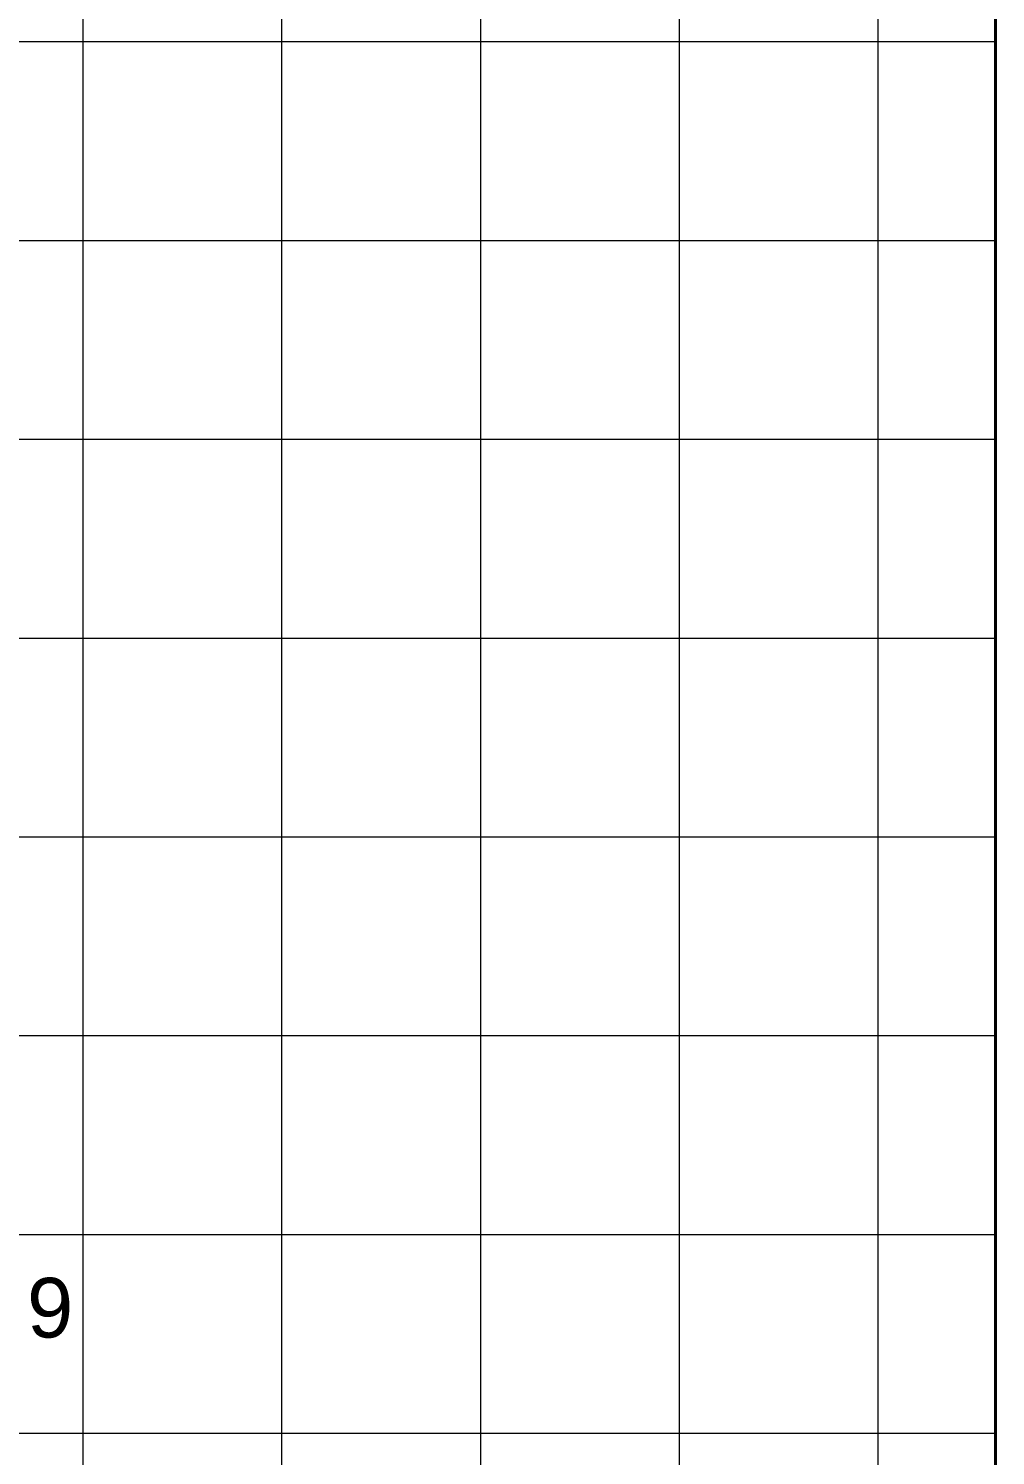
# Model space of a CAD drawing. Header units: millimetres. Extents: x 684983 to 685377, y 990360 to 990509.
# Drawn here: x 685211.43 to 685221.16, y 990441.82 to 990456.17 of the extents above; entities that cross this region are included whole.
import ezdxf

# ---------------------------------------------------------------- set-up
doc = ezdxf.new("R2010")
doc.units = ezdxf.units.MM
doc.header["$PDMODE"] = 35
doc.header["$PDSIZE"] = 0.2
doc.layers.add('dim', color=7, linetype='Continuous')
doc.layers.add('grid', color=8, linetype='Continuous', lineweight=9)
doc.styles.add('DIM', font='ARIALN.TTF', dxfattribs={"width": 0.8, "height": 1})
doc.styles.add('ROMANS', font='arial.ttf')
doc.dimstyles.get("Standard").update_dxf_attribs({"dimtxt": 1, "dimasz": 0.18, "dimexe": 0.18, "dimexo": 0.0625, "dimgap": 0.09, "dimtad": 0, "dimrnd": 0.05, "dimzin": 0, "dimdsep": 46, "dimtxsty": 'DIM', "dimcen": 0.09, "dimse1": 1, "dimse2": 1, "dimsd1": 1, "dimsd2": 1, "dimadec": 0, "dimazin": 0, "dimtfac": 1, "dimtix": 1, "dimtofl": 0, "dimtmove": 2, "dimatfit": 3, "dimfxl": 0, "dimtolj": 1, "dimtzin": 0, "dimarcsym": 0})

# ---------------------------------------------------------------- blocks, each defined once
blk = doc.blocks.new('*D56')
at = {"layer": 'Defpoints', "color": 0, "transparency": 16777216}
for p in [(685211.206, 990443.164), (685208.764, 990433.898), (685209.886, 990433.603)]:
    blk.add_point(p, dxfattribs=at)
at = {"layer": 'dim', "color": 0, "transparency": 16777216, "insert": (685211.106, 990438.236), "char_height": 1, "attachment_point": 5, "rotation": 75.2407, "style": 'DIM'}
blk.add_mtext('\\A1;9.60', dxfattribs=at)

msp = doc.modelspace()

# ---------------------------------------------------------------- linework, layer by layer
at = {"lineweight": 40}
msp.add_lwpolyline([(685118.727, 990360.285), (685221.159, 990360.285), (685221.159, 990509.155), (685118.727, 990509.155)], close=True, dxfattribs=at)
at = {"layer": 'grid'}
for p, q in [((685211.977, 990509.155), (685211.977, 990370.9)), ((685213.977, 990509.155), (685213.977, 990370.9)), ((685215.977, 990509.155), (685215.977, 990370.9)), ((685217.977, 990509.155), (685217.977, 990370.9)), ((685219.977, 990509.155), (685219.977, 990370.9)), ((685221.159, 990456.038), (685118.727, 990456.038)), ((685221.159, 990454.038), (685118.727, 990454.038)), ((685221.159, 990452.038), (685118.727, 990452.038)), ((685221.159, 990450.038), (685118.727, 990450.038)), ((685221.159, 990448.038), (685118.727, 990448.038)), ((685221.159, 990446.038), (685118.727, 990446.038)), ((685221.159, 990444.038), (685118.727, 990444.038)), ((685221.159, 990442.038), (685118.727, 990442.038))]:
    msp.add_line(p, q, dxfattribs=at)

# ---------------------------------------------------------------- texts
at = {"color": 1, "style": 'ROMANS'}
msp.add_text('9', height=0.6, dxfattribs=at).set_placement((685211.416, 990443.005))

# ---------------------------------------------------------------- dimensions: what is measured, and where the dimension line sits
at = {"layer": 'dim'}
dim = msp.add_aligned_dim(p1=(685211.206, 990443.164), p2=(685208.764, 990433.898), distance=1.16, dimstyle='Standard', dxfattribs=at)
dim.commit()
dim.dimension.update_dxf_attribs({"geometry": '*D56', "text_midpoint": (685211.106, 990438.236)})

doc.saveas('drawing.dxf')
